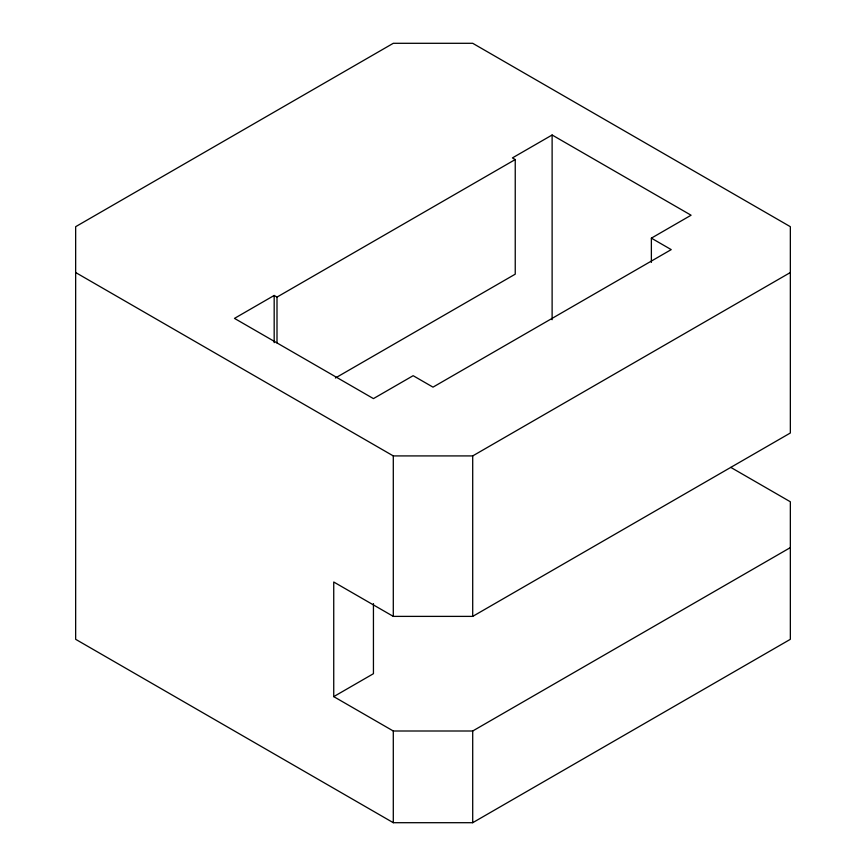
<?xml version="1.0" encoding="UTF-8"?>
<svg xmlns="http://www.w3.org/2000/svg" width="866" height="866" viewBox="0 0 866 866"><rect width="100%" height="100%" fill="white"/><g stroke="black" fill="none" stroke-linecap="round" stroke-linejoin="round"><path stroke-width="1.3" d="M335.391 377.998L515.238 274.165L515.238 159.55L277.001 297.092L274.176 295.458L234.48 318.385L373.441 398.609L413.147 375.692L433 387.145L671.226 249.614L651.373 238.15L651.373 262.42M651.373 238.15L691.079 215.223L552.118 134.999L512.412 157.915L515.238 159.55M75.656 272.53L393.294 455.917L472.706 455.917L790.344 272.53M730.785 467.391L790.344 501.771L790.344 639.314L472.706 822.7L393.294 822.7L75.656 639.314L75.656 226.686L393.294 43.3L472.706 43.3L790.344 226.686L790.344 433L472.706 616.386L393.294 616.386L333.735 582.006L333.735 696.621L373.441 673.694L373.441 603.58M333.735 696.621L393.294 731.001L472.706 731.001L790.344 547.615M552.118 134.999L552.118 319.727M472.706 455.917L472.706 616.386M472.706 731.001L472.706 822.7M393.294 455.917L393.294 616.386M393.294 731.001L393.294 822.7M277.001 297.092L277.001 342.936M274.176 295.458L274.176 342.655"/></g></svg>
